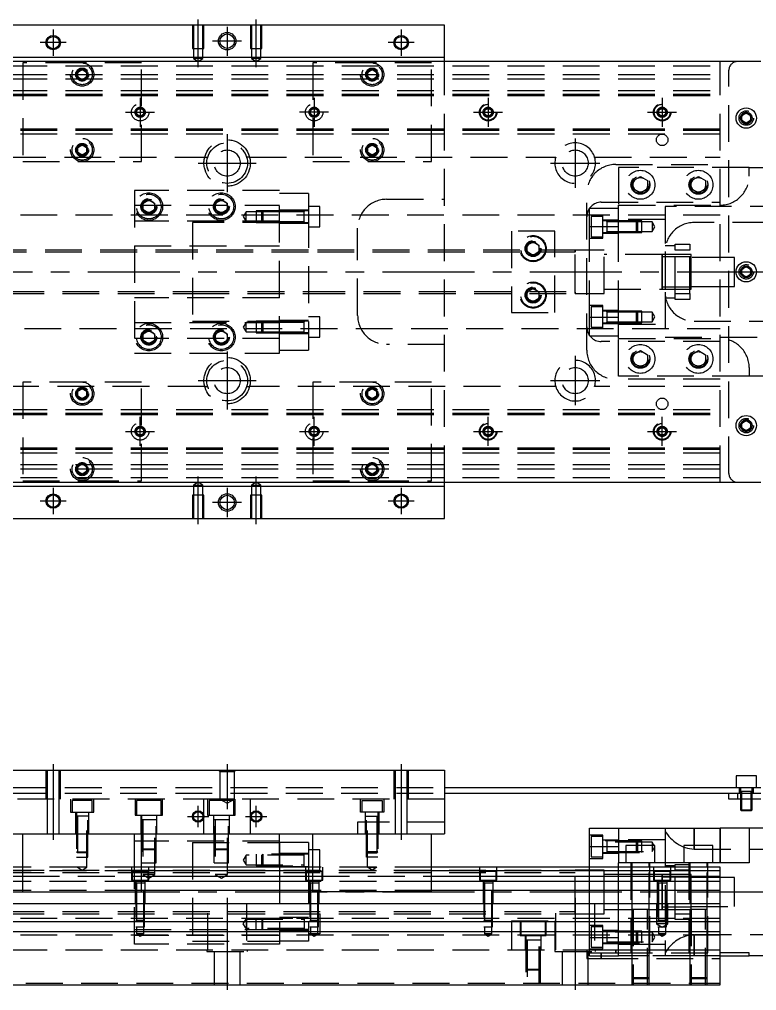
# Model space of a CAD drawing. Extents: x -13 to 561, y -279 to 87.
# Drawn here: x 115.4 to 369.6, y -247.7 to 87 of the extents above; entities that cross this region are included whole.
import ezdxf

# ---------------------------------------------------------------- set-up
doc = ezdxf.new("R2010")
doc.units = 0
doc.linetypes.add('CENTER', pattern=[50.8, 31.75, -6.35, 6.35, -6.35])
doc.linetypes.add('DASHED', pattern=[19.05, 12.7, -6.35])
doc.layers.get('0').update_dxf_attribs({"linetype": 'CONTINUOUS'})
doc.layers.add('CENTER', color=1, linetype='CENTER')

msp = doc.modelspace()

# ---------------------------------------------------------------- linework, layer by layer
at = {"color": 7, "linetype": 'CONTINUOUS'}
for p, q in [((262, 85), (112, 85)), ((262, 74), (262, 85)), ((112, 74), (262, 74)), ((262, 72.5), (262, 74)), ((371, 72.5), (3, 72.5)), ((364.5, 53.866026), (366, 54.73205)), ((364.5, 52.133974), (364.5, 53.866026)), ((366, 54.73205), (367.5, 53.866026)), ((367.5, 53.866026), (367.5, 52.133974)), ((366, 51.26795), (364.5, 52.133974)), ((367.5, 52.133974), (366, 51.26795)), ((364.5, 0.866026), (366, 1.73205)), ((364.5, -0.866026), (364.5, 0.866026)), ((366, 1.73205), (367.5, 0.866026)), ((367.5, 0.866026), (367.5, -0.866026)), ((366, -1.73205), (364.5, -0.866026)), ((367.5, -0.866026), (366, -1.73205)), ((364.5, -52.133974), (366, -51.26795)), ((364.5, -53.866026), (364.5, -52.133974)), ((366, -51.26795), (367.5, -52.133974)), ((367.5, -52.133974), (367.5, -53.866026)), ((366, -54.73205), (364.5, -53.866026)), ((367.5, -53.866026), (366, -54.73205)), ((3, -72.5), (371, -72.5)), ((262, -74), (262, -72.5)), ((262, -74), (112, -74)), ((262, -85), (262, -74)), ((112, -85), (262, -85)), ((112, -171.72), (262, -171.72)), ((262, -171.72), (262, -193.72)), ((369.5, -173.72), (362.5, -173.72)), ((362.5, -173.72), (362.5, -177.72)), ((369.5, -177.72), (369.5, -173.72)), ((262, -177.72), (371, -177.72)), ((262, -179.72), (363, -179.72)), ((360, -181.72), (360, -179.72)), ((363, -179.72), (363, -181.72)), ((363, -179.72), (371, -179.72)), ((363, -179.72), (371, -179.72)), ((363, -181.72), (360, -181.72)), ((371, -181.72), (363, -181.72)), ((364, -181.72), (364, -185.37)), ((364.35, -181.72), (364.35, -185.72)), ((367.65, -185.72), (367.65, -181.72)), ((368, -185.37), (368, -181.72)), ((364, -185.37), (368, -185.37)), ((364, -185.37), (364.35, -185.72)), ((367.65, -185.72), (364.35, -185.72)), ((367.65, -185.72), (368, -185.37)), ((112, -193.72), (262, -193.72)), ((116.5, -213.72), (116.5, -193.72)), ((157.5, -213.72), (157.5, -193.72)), ((205, -205.22), (205, -193.72)), ((216.5, -213.72), (216.5, -193.72)), ((257.5, -213.72), (257.5, -193.72)), ((312, -191.72), (322, -191.72)), ((312, -198.067524), (312, -191.72)), ((322, -191.72), (322, -203.72)), ((322, -191.72), (357, -191.72)), ((357, -203.72), (357, -191.72)), ((367, -191.72), (357, -191.72)), ((375, -191.72), (367, -191.72)), ((367, -191.72), (367, -203.72)), ((215, -196.72), (205, -196.72)), ((205, -196.72), (205, -205.22)), ((215, -196.72), (215, -205.22)), ((216.5, -199.22), (215, -199.22)), ((312, -198.067524), (322, -198.067524)), ((312, -205.22), (312, -198.067524)), ((334.5, -197.72), (324.5, -197.72)), ((324.5, -197.72), (324.5, -203.72)), ((334.5, -203.72), (334.5, -197.72)), ((354.5, -197.72), (344.5, -197.72)), ((344.5, -197.72), (344.5, -203.72)), ((354.5, -203.72), (354.5, -197.72)), ((322, -205.22), (322, -203.72)), ((367, -203.72), (322, -203.72)), ((116.5, -205.22), (17, -205.22)), ((116.5, -206.472272), (17, -206.472272)), ((216.5, -205.22), (157.5, -205.22)), ((216.5, -206.472272), (157.5, -206.472272)), ((357, -205.22), (257.5, -205.22)), ((357, -206.472272), (257.5, -206.472272)), ((357, -245.72), (357, -205.22)), ((17, -208.24668), (116.5, -208.24668)), ((116.5, -210.143076), (17, -210.143076)), ((157.5, -208.24668), (216.5, -208.24668)), ((216.5, -210.143076), (157.5, -210.143076)), ((257.5, -208.24668), (357, -208.24668)), ((357, -210.143076), (257.5, -210.143076)), ((337, -213.72), (337, -207.719994)), ((337, -219.720006), (337, -207.719994)), ((337, -208.595), (337, -209.72)), ((338, -208.595), (337, -208.595)), ((337, -210.719788), (337, -218.845)), ((339.75, -208.595), (338, -208.595)), ((341.5, -208.595), (339.75, -208.595)), ((346.5, -208.595), (341.5, -208.595)), ((347, -208.595), (346.5, -208.595)), ((116.5, -213.197372), (17, -213.197372)), ((116.5, -213.72), (157.5, -213.72)), ((216.5, -213.197372), (157.5, -213.197372)), ((257.5, -213.72), (216.5, -213.72)), ((357, -213.197372), (257.5, -213.197372)), ((17, -217.72), (357, -217.72)), ((337, -219.720006), (337, -218.845)), ((337, -218.845), (347, -218.845)), ((352.500006, -219.72), (346.499994, -219.72)), ((352.500006, -219.72), (346.499994, -219.72)), ((357, -224.02), (17, -224.02)), ((357, -227.42), (17, -227.42)), ((367, -234.72), (357, -234.72)), ((357, -235.72), (367, -235.72)), ((367, -235.72), (367, -234.72)), ((390, -235.72), (367, -235.72)), ((17, -245.72), (357, -245.72))]:
    msp.add_line(p, q, dxfattribs=at)
at = {"color": 3, "linetype": 'DASHED'}
for p, q in [((175.000006, 85), (175.000006, 77)), ((175.35, 85), (175.35, 77)), ((178.65, 77), (178.65, 85)), ((178.999994, 77), (178.999994, 85)), ((195.000006, 85), (195.000006, 77)), ((195.35, 85), (195.35, 77)), ((198.65, 77), (198.65, 85)), ((198.999994, 77), (198.999994, 85)), ((175.000006, 77), (178.999994, 77)), ((175.35, 77), (175.35, 73.5)), ((178.65, 73.5), (178.65, 77)), ((195.000006, 77), (198.999994, 77)), ((195.35, 77), (195.35, 73.5)), ((198.65, 73.5), (198.65, 77)), ((17, 71), (357, 71)), ((116.5, 72), (116.5, 38)), ((137, 72), (116.5, 72)), ((157.5, 72), (137, 72)), ((157.5, 38), (157.5, 72)), ((178.65, 73.5), (175.35, 73.5)), ((175.35, 73.5), (177, 72.547372)), ((177, 72.547372), (178.65, 73.5)), ((198.65, 73.5), (195.35, 73.5)), ((195.35, 73.5), (197, 72.547372)), ((197, 72.547372), (198.65, 73.5)), ((237, 72), (216.5, 72)), ((216.5, 72), (216.5, 38)), ((257.5, 72), (237, 72)), ((257.5, 38), (257.5, 72)), ((262, -72.5), (262, 72.5)), ((357, -72.5), (357, 72.5)), ((17, 68), (357, 68)), ((135, 68), (135.023172, 68.30356)), ((135.5, 68.866026), (137, 69.73205)), ((135.5, 67.133974), (135.5, 68.866026)), ((137, 66.26795), (135.5, 67.133974)), ((137, 69.73205), (138.5, 68.866026)), ((138.5, 67.133974), (137, 66.26795)), ((138.5, 68.866026), (138.5, 67.133974)), ((235.5, 68.866026), (237, 69.73205)), ((235.5, 67.133974), (235.5, 68.866026)), ((237, 66.26795), (235.5, 67.133974)), ((237, 69.73205), (238.5, 68.866026)), ((238.5, 67.133974), (237, 66.26795)), ((238.5, 68.866026), (238.5, 67.133974)), ((238.973226, 68.326156), (239, 68)), ((360, -69.5), (360, 69.5)), ((17, 66.5), (357, 66.5)), ((17, 62.5), (357, 62.5)), ((17, 61.247728), (357, 61.247728)), ((17, 61.1147), (357, 61.1147)), ((17, 61.1), (357, 61.1)), ((17, 60.8), (357, 60.8)), ((275.75, 55.721688), (277, 56.443376)), ((275.75, 54.278312), (275.75, 55.721688)), ((277, 53.556624), (275.75, 54.278312)), ((277, 56.443376), (278.25, 55.721688)), ((278.25, 54.278312), (277, 53.556624)), ((278.25, 55.721688), (278.25, 54.278312)), ((278.477374, 55.25955), (278.5, 55)), ((335.75, 55.721688), (337, 56.443376)), ((335.75, 54.278312), (335.75, 55.721688)), ((337, 53.556624), (335.75, 54.278312)), ((337, 56.443376), (338.25, 55.721688)), ((338.25, 54.278312), (337, 53.556624)), ((338.25, 55.721688), (338.25, 54.278312)), ((338.477374, 55.25955), (338.5, 55)), ((364, 53), (364.030168, 53.346066)), ((357, 49.2), (17, 49.2)), ((357, 48.9), (17, 48.9)), ((357, 48.8853), (17, 48.8853)), ((357, 48.752272), (17, 48.752272)), ((357, 47.5), (17, 47.5)), ((135.5, 42.866026), (137, 43.73205)), ((137, 43.73205), (138.5, 42.866026)), ((235.5, 42.866026), (237, 43.73205)), ((237, 43.73205), (238.5, 42.866026)), ((135.5, 41.133974), (135.5, 42.866026)), ((137, 40.26795), (135.5, 41.133974)), ((138.5, 41.133974), (137, 40.26795)), ((138.5, 42.866026), (138.5, 41.133974)), ((138.973226, 42.326156), (139, 42)), ((235.5, 41.133974), (235.5, 42.866026)), ((237, 40.26795), (235.5, 41.133974)), ((238.5, 41.133974), (237, 40.26795)), ((238.5, 42.866026), (238.5, 41.133974)), ((238.973226, 42.326156), (239, 42)), ((73.708204, 39.5), (179.254033, 39.5)), ((116.5, 38), (157.5, 38)), ((179.254033, 39.5), (180.291796, 39.5)), ((194.745967, 39.5), (193.708204, 39.5)), ((194.745967, 39.5), (300.291796, 39.5)), ((216.5, 38), (257.5, 38)), ((313.708204, 39.5), (357, 39.5)), ((321, 37), (357, 37)), ((322, 36), (322, 23)), ((367, 36), (322, 36)), ((367, 33), (367, 36)), ((367, 36), (374, 36)), ((327, 31.443376), (329.5, 32.886752)), ((327, 28.556624), (327, 31.443376)), ((329.5, 32.886752), (332, 31.443376)), ((332, 31.443376), (332, 28.556624)), ((332.477798, 30.364306), (332.5, 30)), ((346.5, 30), (346.520026, 30.346056)), ((347, 31.443376), (349.5, 32.886752)), ((347, 28.556624), (347, 31.443376)), ((349.5, 32.886752), (352, 31.443376)), ((352, 31.443376), (352, 28.556624)), ((155, 28), (155, -28)), ((205, 28), (155, 28)), ((205, -28), (205, 28)), ((215, 27), (205, 27)), ((215, 27), (215, 20.976176)), ((311, -27), (311, 27)), ((329.5, 27.113248), (327, 28.556624)), ((332, 28.556624), (329.5, 27.113248)), ((349.5, 27.113248), (347, 28.556624)), ((352, 28.556624), (349.5, 27.113248)), ((158, 23.6547), (160, 24.809402)), ((158, 21.3453), (158, 23.6547)), ((160, 24.809402), (162, 23.6547)), ((162, 23.6547), (162, 21.3453)), ((183, 23.6547), (185, 24.809402)), ((183, 21.3453), (183, 23.6547)), ((185, 24.809402), (187, 23.6547)), ((187, 23.6547), (187, 21.3453)), ((242, 25), (262, 25)), ((316, 24), (357, 24)), ((155, 23), (205, 23)), ((160, 20.190598), (158, 21.3453)), ((162, 21.3453), (160, 20.190598)), ((162.483582, 22.786038), (162.5, 22.5)), ((185, 20.190598), (183, 21.3453)), ((187, 21.3453), (185, 20.190598)), ((187.483582, 22.786038), (187.5, 22.5)), ((193.5, 20.702558), (192.547372, 19.052558)), ((193.5, 17.402558), (193.5, 20.702558)), ((197, 20.702558), (193.5, 20.702558)), ((197, 21.052554), (197, 17.052564)), ((199.35, 21.052554), (197, 21.052554)), ((199, 20.702558), (197, 20.702558)), ((199.35, 21.052558), (199, 20.702558)), ((199, 17.402558), (199, 20.702558)), ((205, 20.702558), (199, 20.702558)), ((205, 20.702558), (199, 20.702558)), ((199.35, 21.052558), (199.35, 17.052558)), ((205, 21.052556), (199.35, 21.052558)), ((205, 21.052554), (199.35, 21.052554)), ((215, 21.302558), (205, 21.302558)), ((213.605, 21.052558), (205, 21.052556)), ((215, 20.976176), (205, 20.976176)), ((213.6, 20.702558), (205, 20.702558)), ((215, 21.052558), (213.595, 21.052558)), ((213.6, 17.052554), (213.6, 21.052564)), ((213.6, 17.052554), (213.6, 21.052564)), ((213.6, 20.702558), (213.6, 21.052564)), ((213.6, 20.836098), (213.6, 21.052558)), ((213.6, 21.052558), (213.6, 20.835892)), ((219, 22.552558), (215, 22.552558)), ((215, 20.976176), (215, -20.976176)), ((219, 15.552558), (219, 22.552558)), ((312, 15.652476), (312, 22)), ((312, 22), (322, 22)), ((322, 15.652476), (322, 23)), ((322, 23), (357, 23)), ((322, 15.652476), (322, 22)), ((338, 22.5), (338, 7)), ((380, 22.5), (338, 22.5)), ((357, 19.5), (78.969694, 19.5)), ((205, 17.5), (155, 17.5)), ((175, 17), (175, -17)), ((205, 17), (175, 17)), ((192.547372, 19.052558), (193.5, 17.402558)), ((193.5, 17.402558), (197, 17.402558)), ((197, 17.402558), (199, 17.402558)), ((197, 17.052564), (199.35, 17.052564)), ((199, 17.402558), (205, 17.402558)), ((199, 17.402558), (199.35, 17.052558)), ((199, 17.402558), (205, 17.402558)), ((199.35, 17.052564), (205, 17.052564)), ((199.35, 17.052558), (205, 17.052562)), ((205, 17.402558), (213.6, 17.402558)), ((205, 17.052562), (213.605, 17.052558)), ((205, 16.802558), (215, 16.802558)), ((213.595, 17.052558), (215, 17.052558)), ((213.6, 17.052554), (213.6, 17.402558)), ((213.6, 17.269268), (213.6, 17.052558)), ((213.6, 17.052558), (213.6, 17.26902)), ((316.5, 19.55635), (312, 19.55635)), ((312.5, 19.05635), (312.5, 12.05635)), ((316.5, 19.05635), (312.5, 19.05635)), ((316.5, 11.55635), (316.5, 19.55635)), ((322, 17.80635), (316.5, 17.80635)), ((317.905, 17.55635), (316.5, 17.55635)), ((322, 17.556346), (317.895, 17.55635)), ((317.9, 17.556354), (317.9, 13.556344)), ((317.9, 17.556354), (317.9, 13.556344)), ((317.9, 17.55635), (317.9, 17.339888)), ((317.9, 17.33964), (317.9, 17.55635)), ((322, 17.20635), (317.9, 17.20635)), ((338, 18), (322, 18)), ((338, 18), (322, 18)), ((328.15, 17.55635), (322, 17.556346)), ((328.15, 17.556344), (322, 17.556344)), ((328.5, 17.20635), (322, 17.20635)), ((328.5, 17.20635), (322, 17.20635)), ((328.15, 13.55635), (328.15, 17.55635)), ((328.5, 17.20635), (328.15, 17.55635)), ((330, 17.556344), (328.15, 17.556344)), ((328.5, 17.20635), (328.5, 13.90635)), ((330, 17.20635), (328.5, 17.20635)), ((330, 13.556354), (330, 17.556344)), ((333.5, 17.20635), (330, 17.20635)), ((333.5, 17.20635), (333.5, 13.90635)), ((334.452628, 15.55635), (333.5, 17.20635)), ((374, 17), (348, 17)), ((215, 15.552558), (219, 15.552558)), ((232, -15), (232, 15)), ((300, 14), (285, 14)), ((285, 14), (285, -14)), ((300, -14), (300, 14)), ((312, -15.652476), (312, 15.652476)), ((312, 15.652476), (322, 15.652476)), ((316.5, 13.55635), (317.905, 13.55635)), ((317.895, 13.55635), (322, 13.556352)), ((317.9, 13.90635), (322, 13.90635)), ((317.9, 13.55635), (317.9, 13.773016)), ((317.9, 13.77281), (317.9, 13.55635)), ((322, -15.652476), (322, 15.652476)), ((322, -15.652476), (322, 15.652476)), ((322, 13.90635), (328.5, 13.90635)), ((322, 13.90635), (328.5, 13.90635)), ((322, 13.556354), (328.15, 13.556354)), ((322, 13.556352), (328.15, 13.55635)), ((328.15, 13.55635), (328.5, 13.90635)), ((328.15, 13.556354), (330, 13.556354)), ((328.5, 13.90635), (330, 13.90635)), ((330, 13.90635), (333.5, 13.90635)), ((333.5, 13.90635), (334.452628, 15.55635)), ((290.5, 9.1547), (292.5, 10.309402)), ((292.5, 10.309402), (294.5, 9.1547)), ((312, 11.55635), (316.5, 11.55635)), ((312.5, 12.05635), (316.5, 12.05635)), ((316.5, 13.30635), (322, 13.30635)), ((175, 7.5), (54, 7.5)), ((175, 6.75), (54, 6.75)), ((155, 9), (205, 9)), ((215, 7.5), (175, 7.5)), ((215, 7.499994), (175, 7.499994)), ((215, 6.75), (175, 6.75)), ((215, 6.75), (175, 6.75)), ((307.005, 7.5), (215, 7.5)), ((307, 6.75), (215, 6.75)), ((290.5, 6.8453), (290.5, 9.1547)), ((292.5, 5.690598), (290.5, 6.8453)), ((294.5, 6.8453), (292.5, 5.690598)), ((294.5, 9.1547), (294.5, 6.8453)), ((294.983582, 8.286038), (295, 8)), ((312, 7.5), (306.995, 7.5)), ((307, -7.500006), (307, 7.500006)), ((307, 6.75), (307, 7.500006)), ((307, 6.951128), (307, 7.5)), ((307, 7.5), (307, 6.951128)), ((307, -6.951128), (307, 6.951128)), ((307, -6.75), (307, 6.75)), ((317, 7.5), (312, 7.5)), ((317, 7.5), (312, 7.5)), ((317, -7.5), (317, 7.5)), ((317, -7.5), (317, 7.5)), ((341.5, 9), (338, 9)), ((338, 7), (338, -7)), ((341.5, 9.5), (346.5, 9.5)), ((341.5, 7.5), (341.5, 9.5)), ((341.5, -7.5), (341.5, 7.5)), ((346.5, 7.5), (341.5, 7.5)), ((346.5, 9.5), (346.5, 7.5)), ((346.5, -7.5), (346.5, 7.5)), ((337.005, 6), (317, 6)), ((336.995, 6), (317, 6)), ((346.5, 6), (336.995, 6)), ((337.005, 6), (336.995, 6)), ((337, -6.000006), (337, 6.000006)), ((337, 5.125), (337, 6.000006)), ((337, 5.325034), (337, 6)), ((337, 6), (337, -5.999164)), ((337, 5.125), (337, -5.125)), ((347, 5.125), (337, 5.125)), ((346.5, 6), (337.005, 6)), ((347, 6), (346.5, 6)), ((347, -6), (347, 6)), ((360, 5), (347, 5)), ((362, 5), (360, 5)), ((362, -5), (362, 5)), ((364, 0), (364.023172, 0.30356)), ((290.5, -6.8453), (292.5, -5.690598)), ((292.5, -5.690598), (294.5, -6.8453)), ((317, -6), (337.005, -6)), ((317, -6), (336.995, -6)), ((336.995, -6), (346.5, -6)), ((336.995, -6), (337.005, -6)), ((337, -6.000006), (337, -5.125)), ((337, -5.125), (347, -5.125)), ((337, -6), (337, -5.325218)), ((337, -5.999164), (337, -6)), ((337.005, -6), (346.5, -6)), ((346.5, -6), (347, -6)), ((347, -5), (360, -5)), ((360, -5), (362, -5)), ((54, -6.75), (175, -6.75)), ((54, -7.5), (175, -7.5)), ((205, -9), (155, -9)), ((175, -6.75), (215, -6.75)), ((175, -6.75), (215, -6.75)), ((175, -7.499994), (215, -7.499994)), ((175, -7.5), (215, -7.5)), ((215, -6.75), (307, -6.75)), ((215, -7.5), (307.005, -7.5)), ((290, -8), (290.018502, -7.696412)), ((290.5, -9.1547), (290.5, -6.8453)), ((292.5, -10.309402), (290.5, -9.1547)), ((294.5, -9.1547), (292.5, -10.309402)), ((294.5, -6.8453), (294.5, -9.1547)), ((306.995, -7.5), (312, -7.5)), ((307, -7.500006), (307, -6.75)), ((307, -7.5), (307, -6.951128)), ((307, -6.951128), (307, -7.5)), ((312, -7.5), (317, -7.5)), ((312, -7.5), (317, -7.5)), ((338, -7), (338, -22.5)), ((338, -9), (341.5, -9)), ((341.5, -7.5), (346.5, -7.5)), ((341.5, -9.5), (341.5, -7.5)), ((346.5, -9.5), (341.5, -9.5)), ((346.5, -7.5), (346.5, -9.5)), ((316.5, -11.55635), (312, -11.55635)), ((312.5, -12.05635), (312.5, -19.05635)), ((316.5, -12.05635), (312.5, -12.05635)), ((316.5, -19.55635), (316.5, -11.55635)), ((322, -13.30635), (316.5, -13.30635)), ((219, -15.552558), (215, -15.552558)), ((219, -22.552558), (219, -15.552558)), ((285, -14), (300, -14)), ((312, -15.652476), (322, -15.652476)), ((312, -22), (312, -15.652476)), ((317.905, -13.55635), (316.5, -13.55635)), ((322, -13.556352), (317.895, -13.55635)), ((317.9, -13.556344), (317.9, -17.556354)), ((317.9, -13.556344), (317.9, -17.556354)), ((317.9, -13.55635), (317.9, -13.77281)), ((317.9, -13.773058), (317.9, -13.55635)), ((322, -13.90635), (317.9, -13.90635)), ((328.15, -13.55635), (322, -13.556352)), ((328.15, -13.556352), (322, -13.556354)), ((328.5, -13.90635), (322, -13.90635)), ((328.5, -13.90635), (322, -13.90635)), ((322, -22), (322, -15.652476)), ((322, -23), (322, -15.652476)), ((328.15, -17.55635), (328.15, -13.55635)), ((328.5, -13.90635), (328.15, -13.55635)), ((330, -13.556354), (328.15, -13.556352)), ((328.5, -13.90635), (328.5, -17.20635)), ((330, -13.90635), (328.5, -13.90635)), ((330, -17.556344), (330, -13.556354)), ((333.5, -13.90635), (330, -13.90635)), ((333.5, -13.90635), (333.5, -17.20635)), ((334.452628, -15.55635), (333.5, -13.90635)), ((333.5, -17.20635), (334.452628, -15.55635)), ((78.969694, -19.5), (357, -19.5)), ((155, -17.5), (205, -17.5)), ((175, -17), (205, -17)), ((193.5, -17.402558), (192.547372, -19.052558)), ((192.547372, -19.052558), (193.5, -20.702558)), ((193.5, -20.702558), (193.5, -17.402558)), ((197, -17.402558), (193.5, -17.402558)), ((197, -17.052564), (197, -21.052554)), ((199.35, -17.052564), (197, -17.052564)), ((199, -17.402558), (197, -17.402558)), ((199.35, -17.052558), (199, -17.402558)), ((199, -20.702558), (199, -17.402558)), ((205, -17.402558), (199, -17.402558)), ((205, -17.402558), (199, -17.402558)), ((199.35, -17.052558), (199.35, -21.052558)), ((205, -17.052562), (199.35, -17.052558)), ((205, -17.052564), (199.35, -17.052564)), ((215, -16.802558), (205, -16.802558)), ((213.605, -17.052558), (205, -17.052562)), ((213.6, -17.402558), (205, -17.402558)), ((215, -17.052558), (213.595, -17.052558)), ((213.6, -21.052564), (213.6, -17.052554)), ((213.6, -21.051878), (213.6, -17.052554)), ((213.6, -17.26902), (213.6, -17.052558)), ((213.6, -17.052558), (213.6, -17.269226)), ((312, -19.55635), (316.5, -19.55635)), ((312.5, -19.05635), (316.5, -19.05635)), ((316.5, -17.55635), (317.905, -17.55635)), ((316.5, -17.80635), (322, -17.80635)), ((317.895, -17.55635), (322, -17.556346)), ((317.9, -17.20635), (322, -17.20635)), ((317.9, -17.55635), (317.9, -17.339682)), ((317.9, -17.339888), (317.9, -17.55635)), ((322, -17.20635), (328.5, -17.20635)), ((322, -17.20635), (328.5, -17.20635)), ((322, -17.556344), (328.15, -17.556346)), ((322, -17.556346), (328.15, -17.55635)), ((322, -18), (338, -18)), ((322, -18), (338, -18)), ((328.15, -17.55635), (328.5, -17.20635)), ((328.15, -17.556346), (330, -17.556344)), ((328.5, -17.20635), (330, -17.20635)), ((330, -17.20635), (333.5, -17.20635)), ((348, -17), (374, -17)), ((205, -23), (155, -23)), ((158, -21.3453), (160, -20.190598)), ((158, -23.6547), (158, -21.3453)), ((160, -20.190598), (162, -21.3453)), ((162, -21.3453), (162, -23.6547)), ((162.483582, -22.213962), (162.5, -22.5)), ((182.5, -22.5), (182.518502, -22.196412)), ((183, -21.3453), (185, -20.190598)), ((183, -23.6547), (183, -21.3453)), ((185, -20.190598), (187, -21.3453)), ((187, -21.3453), (187, -23.6547)), ((193.5, -20.702558), (197, -20.702558)), ((197, -20.702558), (199, -20.702558)), ((197, -21.052554), (199.35, -21.052554)), ((199, -20.702558), (205, -20.702558)), ((199, -20.702558), (199.35, -21.052558)), ((199, -20.702558), (205, -20.702558)), ((199.35, -21.052554), (205, -21.052554)), ((199.35, -21.052558), (205, -21.052556)), ((205, -20.702558), (213.6, -20.702558)), ((215, -20.976176), (205, -20.976176)), ((205, -21.052556), (213.605, -21.052558)), ((205, -21.302558), (215, -21.302558)), ((213.595, -21.052558), (215, -21.052558)), ((213.6, -20.83585), (213.6, -21.052558)), ((213.6, -21.052558), (213.6, -20.836098)), ((213.6, -21.052564), (213.6, -21.051878)), ((215, -20.976176), (215, -27)), ((215, -22.552558), (219, -22.552558)), ((312, -22), (322, -22)), ((322, -23), (357, -23)), ((322, -36), (322, -23)), ((338, -22.5), (380, -22.5)), ((160, -24.809402), (158, -23.6547)), ((162, -23.6547), (160, -24.809402)), ((185, -24.809402), (183, -23.6547)), ((187, -23.6547), (185, -24.809402)), ((262, -25), (242, -25)), ((357, -24), (316, -24)), ((155, -28), (205, -28)), ((205, -27), (215, -27)), ((326.5, -30), (326.520026, -29.653944)), ((327, -28.556624), (329.5, -27.113248)), ((327, -31.443376), (327, -28.556624)), ((329.5, -27.113248), (332, -28.556624)), ((332, -28.556624), (332, -31.443376)), ((346.5, -30), (346.520026, -29.653944)), ((347, -28.556624), (349.5, -27.113248)), ((347, -31.443376), (347, -28.556624)), ((349.5, -27.113248), (352, -28.556624)), ((352, -28.556624), (352, -31.443376)), ((329.5, -32.886752), (327, -31.443376)), ((332, -31.443376), (329.5, -32.886752)), ((349.5, -32.886752), (347, -31.443376)), ((352, -31.443376), (349.5, -32.886752)), ((367, -33), (367, -36)), ((367, -36), (322, -36)), ((374, -36), (367, -36)), ((179.254033, -39.5), (73.708204, -39.5)), ((116.5, -38), (116.5, -72)), ((157.5, -38), (116.5, -38)), ((157.5, -72), (157.5, -38)), ((179.254033, -39.5), (180.291796, -39.5)), ((193.708204, -39.5), (194.745967, -39.5)), ((300.291796, -39.5), (194.745967, -39.5)), ((216.5, -38), (216.5, -72)), ((257.5, -38), (216.5, -38)), ((257.5, -72), (257.5, -38)), ((357, -39.5), (313.708204, -39.5)), ((357, -37), (321, -37)), ((135.5, -41.133974), (137, -40.26795)), ((135.5, -42.866026), (135.5, -41.133974)), ((137, -43.73205), (135.5, -42.866026)), ((137, -40.26795), (138.5, -41.133974)), ((138.5, -42.866026), (137, -43.73205)), ((138.5, -41.133974), (138.5, -42.866026)), ((138.973226, -41.673844), (139, -42)), ((235, -42), (235.030168, -41.653934)), ((235.5, -41.133974), (237, -40.26795)), ((235.5, -42.866026), (235.5, -41.133974)), ((237, -43.73205), (235.5, -42.866026)), ((237, -40.26795), (238.5, -41.133974)), ((238.5, -42.866026), (237, -43.73205)), ((238.5, -41.133974), (238.5, -42.866026)), ((17, -47.5), (357, -47.5)), ((17, -48.752272), (357, -48.752272)), ((17, -48.8853), (357, -48.8853)), ((17, -48.9), (357, -48.9)), ((17, -49.2), (357, -49.2)), ((364, -53), (364.030168, -52.653934)), ((275.75, -54.278312), (277, -53.556624)), ((275.75, -55.721688), (275.75, -54.278312)), ((277, -56.443376), (275.75, -55.721688)), ((277, -53.556624), (278.25, -54.278312)), ((278.25, -55.721688), (277, -56.443376)), ((278.25, -54.278312), (278.25, -55.721688)), ((278.477374, -54.74045), (278.5, -55)), ((335.75, -54.278312), (337, -53.556624)), ((335.75, -55.721688), (335.75, -54.278312)), ((337, -56.443376), (335.75, -55.721688)), ((337, -53.556624), (338.25, -54.278312)), ((338.25, -55.721688), (337, -56.443376)), ((338.25, -54.278312), (338.25, -55.721688)), ((338.477374, -54.74045), (338.5, -55)), ((357, -60.8), (17, -60.8)), ((357, -61.1), (17, -61.1)), ((357, -61.1147), (17, -61.1147)), ((357, -61.247728), (17, -61.247728)), ((357, -62.5), (17, -62.5)), ((357, -66.5), (17, -66.5)), ((135.5, -67.133974), (137, -66.26795)), ((137, -66.26795), (138.5, -67.133974)), ((235.5, -67.133974), (237, -66.26795)), ((237, -66.26795), (238.5, -67.133974)), ((357, -68), (17, -68)), ((135, -68), (135.023172, -67.69644)), ((135.5, -68.866026), (135.5, -67.133974)), ((137, -69.73205), (135.5, -68.866026)), ((138.5, -68.866026), (137, -69.73205)), ((138.5, -67.133974), (138.5, -68.866026)), ((235.5, -68.866026), (235.5, -67.133974)), ((237, -69.73205), (235.5, -68.866026)), ((238.5, -68.866026), (237, -69.73205)), ((238.5, -67.133974), (238.5, -68.866026)), ((238.973226, -67.673844), (239, -68)), ((357, -71), (17, -71)), ((116.5, -72), (137, -72)), ((137, -72), (157.5, -72)), ((177, -72.547372), (175.35, -73.5)), ((175.35, -73.5), (177, -73.5)), ((175.35, -73.5), (175.35, -77)), ((178.65, -73.5), (177, -72.547372)), ((177, -73.5), (178.65, -73.5)), ((178.65, -77), (178.65, -73.5)), ((197, -72.547372), (195.35, -73.5)), ((195.35, -73.5), (197, -73.5)), ((195.35, -73.5), (195.35, -77)), ((198.65, -73.5), (197, -72.547372)), ((197, -73.5), (198.65, -73.5)), ((198.65, -77), (198.65, -73.5)), ((216.5, -72), (237, -72)), ((237, -72), (257.5, -72)), ((178.999994, -77), (175.000006, -77)), ((175.000006, -77), (175.000006, -85)), ((175.35, -77), (175.35, -85)), ((178.65, -85), (178.65, -77)), ((178.999994, -85), (178.999994, -77)), ((198.999994, -77), (195.000006, -77)), ((195.000006, -77), (195.000006, -85)), ((195.35, -77), (195.35, -85)), ((198.65, -85), (198.65, -77)), ((198.999994, -85), (198.999994, -77)), ((124.500006, -171.72), (124.500006, -181.72)), ((124.9, -171.72), (124.9, -181.72)), ((129.1, -181.72), (129.1, -171.72)), ((129.499994, -181.72), (129.499994, -171.72)), ((184.5, -172.22), (184, -171.72)), ((184.5, -172.22), (184.5, -181.72)), ((184.5, -172.22), (189.5, -172.22)), ((189.5, -172.22), (190, -171.72)), ((189.5, -181.72), (189.5, -172.22)), ((244.500006, -171.72), (244.500006, -181.72)), ((244.9, -171.72), (244.9, -181.72)), ((249.1, -181.72), (249.1, -171.72)), ((249.499994, -181.72), (249.499994, -171.72)), ((112, -177.72), (262, -177.72)), ((112, -179.72), (262, -179.72)), ((360, -179.72), (363, -179.72)), ((363.5, -177.72), (363.5, -179.72)), ((368.000006, -179.12), (363.999994, -179.12)), ((364, -177.72), (364, -181.72)), ((364.35, -179.12), (364.35, -181.72)), ((367.65, -181.72), (367.65, -179.12)), ((368, -181.72), (368, -177.72)), ((368.5, -179.72), (368.5, -177.72)), ((184.5, -181.72), (112, -181.72)), ((124.9, -181.72), (124.9, -193.72)), ((129.1, -193.72), (129.1, -181.72)), ((133, -181.72), (133, -186.22)), ((140.5, -182.22), (133.5, -182.22)), ((133.5, -182.22), (133.5, -186.22)), ((140.5, -186.22), (140.5, -182.22)), ((141, -186.22), (141, -181.72)), ((155.25, -181.72), (155.25, -187.22)), ((164.25, -182.22), (155.75, -182.22)), ((155.75, -182.22), (155.75, -187.22)), ((164.25, -187.22), (164.25, -182.22)), ((164.75, -187.22), (164.75, -181.72)), ((179, -193.72), (179, -181.72)), ((180.25, -181.72), (180.25, -187.22)), ((189.25, -182.22), (180.75, -182.22)), ((180.75, -182.22), (180.75, -187.22)), ((189.5, -181.72), (184.5, -181.72)), ((184.5, -181.72), (187, -183.163376)), ((187, -183.163376), (189.5, -181.72)), ((189.25, -187.22), (189.25, -182.22)), ((262, -181.72), (189.5, -181.72)), ((189.75, -187.22), (189.75, -181.72)), ((195, -193.72), (195, -181.72)), ((233, -186.22), (233, -181.72)), ((233.5, -182.22), (240.5, -182.22)), ((233.5, -186.22), (233.5, -182.22)), ((240.5, -182.22), (240.5, -186.22)), ((241, -181.72), (241, -186.22)), ((244.9, -181.72), (244.9, -193.72)), ((249.1, -193.72), (249.1, -181.72)), ((133, -186.22), (141, -186.22)), ((134.75, -186.22), (134.75, -193.72)), ((134.999972, -186.22), (135.000006, -201.72)), ((138.999994, -201.72), (139.000028, -186.22)), ((139.25, -193.72), (139.25, -186.22)), ((155.25, -187.22), (164.75, -187.22)), ((157.25, -187.22), (157.25, -193.72)), ((157.500006, -187.22), (157.500006, -203.72)), ((162.499994, -203.72), (162.499994, -187.22)), ((162.75, -193.72), (162.75, -187.22)), ((180.25, -187.22), (189.75, -187.22)), ((182.25, -187.22), (182.25, -193.72)), ((182.500006, -203.72), (182.500006, -187.22)), ((187.499994, -203.72), (187.499994, -187.22)), ((187.75, -193.72), (187.75, -187.22)), ((241, -186.22), (233, -186.22)), ((234.75, -193.72), (234.75, -186.22)), ((235.000006, -201.72), (234.999972, -186.22)), ((239.000028, -186.22), (238.999994, -201.72)), ((239.25, -186.22), (239.25, -193.72)), ((139.25, -187.62), (134.999994, -187.62)), ((135.35, -187.62), (135.35, -205.22)), ((138.65, -205.22), (138.65, -187.62)), ((162.500006, -188.82), (157.499994, -188.82)), ((157.9, -188.82), (157.9, -207.72)), ((162.1, -207.72), (162.1, -188.82)), ((187.500006, -188.82), (182.499994, -188.82)), ((182.9, -188.82), (182.9, -207.72)), ((187.1, -207.72), (187.1, -188.82)), ((232, -189.72), (232, -193.72)), ((262, -189.72), (232, -189.72)), ((234.75, -187.62), (239.000006, -187.62)), ((235.35, -205.22), (235.35, -187.62)), ((238.65, -187.62), (238.65, -205.22)), ((155, -205.22), (155, -193.72)), ((338, -191.72), (338, -192.336596)), ((338, -192.336596), (338, -235.103404)), ((338, -192.336596), (338.037764, -192.64036)), ((348, -198.980598), (348, -191.72)), ((348, -191.72), (348, -198.980598)), ((357, -191.72), (357, -203.72)), ((205, -196.22), (155, -196.22)), ((175, -196.72), (175, -230.72)), ((175, -196.72), (205, -196.72)), ((316.5, -194.16365), (312, -194.16365)), ((312.5, -194.66365), (312.5, -198.16365)), ((316.5, -194.66365), (312.5, -194.66365)), ((316.5, -202.16365), (316.5, -194.16365)), ((322, -195.91365), (316.5, -195.91365)), ((330, -196.163656), (316.5, -196.163641)), ((317.9, -196.163646), (317.9, -200.163656)), ((333.5, -196.51365), (317.9, -196.51365)), ((338, -195.72), (322, -195.72)), ((328.15, -198.16365), (328.15, -196.16365)), ((328.5, -196.51365), (328.15, -196.16365)), ((328.5, -196.51365), (328.5, -198.16365)), ((330, -200.163646), (330, -196.163656)), ((333.5, -196.51365), (333.5, -199.81365)), ((334.452628, -198.16365), (333.5, -196.51365)), ((135, -199.87), (139, -199.87)), ((135, -199.87), (135.35, -200.22)), ((138.65, -200.22), (135.35, -200.22)), ((138.65, -200.22), (139, -199.87)), ((157.5, -198.82), (160, -198.82)), ((157.5, -198.82), (157.9, -199.22)), ((160, -199.22), (157.9, -199.22)), ((160, -198.82), (160.35, -198.82)), ((160.35, -199.22), (160, -199.22)), ((160.35, -198.82), (162.5, -198.82)), ((162.1, -199.22), (160.35, -199.22)), ((162.1, -199.22), (162.5, -198.82)), ((182.5, -198.82), (187.5, -198.82)), ((182.5, -198.82), (182.9, -199.22)), ((187.1, -199.22), (182.9, -199.22)), ((187.1, -199.22), (187.5, -198.82)), ((215, -200.719975), (197, -200.720006)), ((197, -200.720006), (197, -204.719994)), ((199.35, -200.72), (199, -201.07)), ((199.35, -200.72), (199.35, -204.72)), ((215, -200.47), (205, -200.47)), ((213.6, -204.720006), (213.6, -200.719994)), ((219, -199.22), (216.5, -199.22)), ((219, -205.22), (219, -199.22)), ((239, -199.87), (235, -199.87)), ((235.35, -200.22), (235, -199.87)), ((235.35, -200.22), (238.65, -200.22)), ((239, -199.87), (238.65, -200.22)), ((312.5, -198.16365), (312.5, -201.66365)), ((316.5, -200.163661), (330, -200.163646)), ((316.5, -200.41365), (322, -200.41365)), ((317.9, -199.81365), (333.5, -199.81365)), ((328.15, -200.16365), (328.15, -198.16365)), ((328.15, -200.16365), (328.5, -199.81365)), ((328.5, -198.16365), (328.5, -199.81365)), ((333.5, -199.81365), (334.452628, -198.16365)), ((348, -198.980598), (380, -198.980598)), ((135.000006, -201.72), (138.999994, -201.72)), ((157.500006, -203.72), (162.499994, -203.72)), ((182.500006, -203.72), (187.499994, -203.72)), ((193.5, -201.07), (192.547372, -202.72)), ((192.547372, -202.72), (193.5, -204.37)), ((193.5, -204.37), (193.5, -201.07)), ((213.6, -201.07), (193.5, -201.07)), ((199, -204.37), (199, -201.07)), ((238.999994, -201.72), (235.000006, -201.72)), ((312, -202.16365), (316.5, -202.16365)), ((312.5, -201.66365), (316.5, -201.66365)), ((326.25, -203.72), (326.25, -234.72)), ((326.5, -203.72), (326.5, -205.22)), ((332.5, -205.22), (332.5, -203.72)), ((332.75, -234.72), (332.75, -203.72)), ((346.25, -203.72), (346.25, -234.72)), ((346.5, -203.72), (346.5, -205.22)), ((352.5, -205.22), (352.5, -203.72)), ((352.75, -234.72), (352.75, -203.72)), ((54, -206.22), (307, -206.22)), ((54, -206.97), (307, -206.97)), ((157.5, -205.22), (116.5, -205.22)), ((157.5, -206.472272), (116.5, -206.472272)), ((138.65, -205.22), (135.35, -205.22)), ((135.35, -205.22), (137, -206.172628)), ((137, -206.172628), (138.65, -205.22)), ((154, -205.22), (154, -209.72)), ((159.75, -206.72), (154.25, -206.72)), ((154.25, -206.72), (154.25, -209.72)), ((155, -231.72), (155, -205.22)), ((159.75, -209.72), (159.75, -206.72)), ((160, -209.72), (160, -205.22)), ((193.5, -204.37), (213.6, -204.37)), ((197, -204.719994), (215, -204.720025)), ((199, -204.37), (199.35, -204.72)), ((205, -204.97), (215, -204.97)), ((205, -205.22), (205, -230.72)), ((205, -205.22), (205, -231.72)), ((214, -205.22), (214, -209.72)), ((219.75, -206.72), (214.25, -206.72)), ((214.25, -206.72), (214.25, -209.72)), ((215, -205.22), (215, -230.72)), ((215, -206.22), (219, -206.22)), ((257.5, -205.22), (216.5, -205.22)), ((257.5, -206.472272), (216.5, -206.472272)), ((219, -206.22), (219, -205.22)), ((219.75, -209.72), (219.75, -206.72)), ((220, -209.72), (220, -205.22)), ((235.35, -205.22), (238.65, -205.22)), ((237, -206.172628), (235.35, -205.22)), ((238.65, -205.22), (237, -206.172628)), ((274, -205.22), (274, -209.72)), ((279.75, -206.72), (274.25, -206.72)), ((274.25, -206.72), (274.25, -209.72)), ((279.75, -209.72), (279.75, -206.72)), ((280, -209.72), (280, -205.22)), ((307, -206.22), (306.995, -206.22)), ((307, -221.22), (307, -206.22)), ((307.005, -206.22), (307, -206.22)), ((312, -206.22), (307, -206.22)), ((312, -217.72), (312, -205.22)), ((317, -206.22), (312, -206.22)), ((317, -213.72), (317, -206.22)), ((322, -217.72), (322, -205.22)), ((326.5, -205.22), (326.5, -217.72)), ((332.5, -219.725), (332.5, -205.22)), ((334, -205.22), (334, -209.72)), ((339.75, -206.72), (334.25, -206.72)), ((334.25, -206.72), (334.25, -209.72)), ((341.5, -204.72), (338, -204.72)), ((339.75, -209.72), (339.75, -206.72)), ((340, -209.72), (340, -205.22)), ((341.5, -204.22), (346.5, -204.22)), ((341.5, -205.22), (341.5, -204.22)), ((341.5, -206.22), (341.5, -205.22)), ((341.5, -221.22), (341.5, -206.22)), ((346.5, -206.22), (341.5, -206.22)), ((346.5, -205.22), (346.5, -219.725)), ((352.5, -219.725), (352.5, -205.22)), ((116.5, -208.24668), (157.5, -208.24668)), ((157.5, -210.143076), (116.5, -210.143076)), ((154, -209.72), (160, -209.72)), ((155.25, -209.72), (155.25, -217.72)), ((158.500006, -210.72), (155.499994, -210.72)), ((155.500006, -209.72), (155.500006, -225.72)), ((155.75, -210.72), (155.75, -225.72)), ((162.1, -207.72), (157.9, -207.72)), ((157.9, -207.72), (160, -208.932436)), ((158.25, -225.72), (158.25, -210.72)), ((158.499994, -225.72), (158.499994, -209.72)), ((158.75, -217.72), (158.75, -209.72)), ((160, -208.932436), (162.1, -207.72)), ((187.1, -207.72), (182.9, -207.72)), ((182.9, -207.72), (185, -208.932436)), ((185, -208.932436), (187.1, -207.72)), ((214, -209.72), (220, -209.72)), ((215.25, -209.72), (215.25, -217.72)), ((218.500006, -210.72), (215.499994, -210.72)), ((215.500006, -209.72), (215.500006, -225.72)), ((215.75, -210.72), (215.75, -225.72)), ((216.5, -208.24668), (257.5, -208.24668)), ((257.5, -210.143076), (216.5, -210.143076)), ((218.25, -225.72), (218.25, -210.72)), ((218.499994, -225.72), (218.499994, -209.72)), ((218.75, -217.72), (218.75, -209.72)), ((274, -209.72), (280, -209.72)), ((275.25, -209.72), (275.25, -217.72)), ((278.500006, -210.72), (275.499994, -210.72)), ((275.500006, -209.72), (275.500006, -225.72)), ((275.75, -210.72), (275.75, -225.72)), ((278.25, -225.72), (278.25, -210.72)), ((278.499994, -225.72), (278.499994, -209.72)), ((278.75, -217.72), (278.75, -209.72)), ((322, -207.72), (317, -207.72)), ((326.5, -207.72), (322, -207.72)), ((332.5, -207.72), (326.5, -207.72)), ((334.25, -207.72), (332.5, -207.72)), ((334, -209.72), (340, -209.72)), ((337.005, -207.72), (334.25, -207.72)), ((335.25, -209.72), (335.25, -217.72)), ((338.500006, -210.72), (335.499994, -210.72)), ((335.500006, -209.72), (335.500006, -225.72)), ((335.75, -210.72), (335.75, -225.72)), ((338, -207.72), (336.995, -207.72)), ((337, -207.72), (337, -209.719258)), ((337, -208.394966), (337, -207.72)), ((337, -210.719914), (337, -213.519974)), ((339.75, -207.72), (338, -207.72)), ((338.25, -225.72), (338.25, -210.72)), ((338.499994, -225.72), (338.499994, -209.72)), ((338.75, -217.72), (338.75, -209.72)), ((341.5, -207.72), (339.75, -207.72)), ((346.5, -207.72), (341.5, -207.72)), ((347, -207.72), (346.5, -207.72)), ((347, -213.72), (347, -207.72)), ((352.5, -208.72), (347, -208.72)), ((357, -208.72), (352.5, -208.72)), ((362, -208.72), (357, -208.72)), ((362, -213.72), (362, -208.72)), ((157.5, -213.197372), (116.5, -213.197372)), ((257.5, -213.197372), (216.5, -213.197372)), ((317, -217.72), (317, -213.72)), ((337, -213.519974), (337, -219.719164)), ((347, -219.72), (347, -213.72)), ((362, -218.72), (362, -213.72)), ((54, -220.47), (307, -220.47)), ((180.291796, -233.72), (180.291796, -217.72)), ((193.708204, -217.72), (193.708204, -233.72)), ((300.291796, -233.72), (300.291796, -217.72)), ((312, -224.02), (312, -217.72)), ((313.708204, -217.72), (313.708204, -233.72)), ((317, -221.22), (317, -217.72)), ((317, -219.72), (322, -219.72)), ((322, -224.02), (322, -217.72)), ((322, -219.72), (326.39999, -219.72)), ((332.500006, -219.72), (326.499994, -219.72)), ((326.5, -217.72), (326.5, -219.72)), ((326.5, -219.72), (326.5, -224.02)), ((327, -219.72), (327, -245.72)), ((332, -245.72), (332, -219.72)), ((332.5, -227.42), (332.5, -219.715)), ((332.60001, -219.72), (337.005, -219.72)), ((335, -217.72), (335, -224.72)), ((336.995, -219.72), (346.39999, -219.72)), ((337, -219.719164), (337, -219.72)), ((337.005, -219.72), (346.5, -219.72)), ((339, -224.72), (339, -217.72)), ((346.5, -219.715), (346.5, -227.42)), ((347, -218.72), (362, -218.72)), ((347, -219.72), (347, -245.72)), ((352, -245.72), (352, -219.72)), ((352.5, -227.42), (352.5, -219.715)), ((357, -222.87), (17, -222.87)), ((54, -221.22), (307, -221.22)), ((155.5, -223.47), (158.5, -223.47)), ((155.5, -223.47), (155.75, -223.72)), ((158.25, -223.72), (155.75, -223.72)), ((158.25, -223.72), (158.5, -223.47)), ((192.547372, -224.72), (193.5, -223.07)), ((193.5, -223.07), (193.5, -226.37)), ((193.5, -223.07), (213.6, -223.07)), ((197, -222.720006), (215, -222.719975)), ((197, -226.719994), (197, -222.720006)), ((199, -223.07), (199.35, -222.72)), ((199, -223.07), (199, -226.37)), ((199.35, -226.72), (199.35, -222.72)), ((205, -222.47), (215, -222.47)), ((213.6, -222.719994), (213.6, -226.720006)), ((215, -221.22), (219, -221.22)), ((215.5, -223.47), (218.5, -223.47)), ((215.5, -223.47), (215.75, -223.72)), ((218.25, -223.72), (215.75, -223.72)), ((218.25, -223.72), (218.5, -223.47)), ((219, -221.22), (219, -222.22)), ((219, -222.22), (219, -228.22)), ((275.5, -223.47), (278.5, -223.47)), ((275.5, -223.47), (275.75, -223.72)), ((278.25, -223.72), (275.75, -223.72)), ((278.25, -223.72), (278.5, -223.47)), ((285, -223.72), (285, -224.02)), ((285, -223.72), (300, -223.72)), ((285, -224.02), (285, -227.42)), ((288, -223.72), (288, -228.72)), ((288.25, -223.72), (288.25, -224.02)), ((288.25, -224.02), (288.25, -227.42)), ((296.75, -224.02), (296.75, -223.72)), ((296.75, -227.42), (296.75, -224.02)), ((297, -228.72), (297, -223.72)), ((300, -223.72), (300, -224.02)), ((300, -224.02), (300, -227.42)), ((307, -221.22), (312, -221.22)), ((312, -221.22), (317, -221.22)), ((312, -227.42), (312, -224.02)), ((322, -227.42), (322, -224.02)), ((326.5, -224.02), (326.5, -227.42)), ((335.5, -223.47), (338.5, -223.47)), ((335.5, -223.47), (335.75, -223.72)), ((338.25, -223.72), (335.75, -223.72)), ((338, -222.72), (341.5, -222.72)), ((338.25, -223.72), (338.5, -223.47)), ((341.5, -221.22), (346.5, -221.22)), ((341.5, -223.22), (341.5, -221.22)), ((346.5, -223.22), (341.5, -223.22)), ((155, -226.72), (205, -226.72)), ((155.500006, -225.72), (158.499994, -225.72)), ((155.75, -225.72), (155.75, -228.22)), ((158.25, -228.22), (158.25, -225.72)), ((193.5, -226.37), (192.547372, -224.72)), ((213.6, -226.37), (193.5, -226.37)), ((215, -226.720025), (197, -226.719994)), ((199.35, -226.72), (199, -226.37)), ((215, -226.97), (205, -226.97)), ((215.500006, -225.72), (218.499994, -225.72)), ((215.75, -225.72), (215.75, -228.22)), ((218.25, -228.22), (218.25, -225.72)), ((275.500006, -225.72), (278.499994, -225.72)), ((275.75, -225.72), (275.75, -228.22)), ((278.25, -228.22), (278.25, -225.72)), ((285, -227.42), (285, -233.72)), ((288.25, -227.42), (288.25, -228.72)), ((296.75, -228.72), (296.75, -227.42)), ((300, -227.42), (300, -233.72)), ((316.5, -225.27635), (312, -225.27635)), ((312, -229.372476), (312, -227.42)), ((312.5, -225.77635), (312.5, -227.42)), ((316.5, -225.77635), (312.5, -225.77635)), ((312.5, -227.42), (312.5, -229.27635)), ((316.5, -233.27635), (316.5, -225.27635)), ((322, -227.02635), (316.5, -227.02635)), ((330, -227.276354), (316.5, -227.276339)), ((317.9, -227.276344), (317.9, -231.276354)), ((322, -234.72), (322, -227.42)), ((326.5, -227.42), (326.5, -234.72)), ((328.15, -227.42), (328.15, -227.27635)), ((328.29365, -227.42), (328.15, -227.27635)), ((328.15, -229.27635), (328.15, -227.42)), ((328.5, -227.62635), (328.29365, -227.42)), ((330, -227.42), (330, -227.276354)), ((330, -231.276344), (330, -227.42)), ((332.5, -234.72), (332.5, -227.42)), ((339, -224.72), (335, -224.72)), ((335, -224.72), (337, -225.8747)), ((335.500006, -225.72), (338.499994, -225.72)), ((335.75, -225.72), (335.75, -228.22)), ((337, -225.8747), (339, -224.72)), ((338.25, -228.22), (338.25, -225.72)), ((346.5, -227.42), (346.5, -234.72)), ((352.5, -234.72), (352.5, -227.42)), ((357, -228.57), (17, -228.57)), ((205, -228.728332), (155, -228.728332)), ((158.25, -228.22), (155.75, -228.22)), ((155.75, -228.22), (157, -228.941688)), ((157, -228.941688), (158.25, -228.22)), ((175, -230.72), (205, -230.72)), ((215, -230.72), (205, -230.72)), ((219, -228.22), (215, -228.22)), ((218.25, -228.22), (215.75, -228.22)), ((215.75, -228.22), (217, -228.941688)), ((217, -228.941688), (218.25, -228.22)), ((278.25, -228.22), (275.75, -228.22)), ((275.75, -228.22), (277, -228.941688)), ((277, -228.941688), (278.25, -228.22)), ((288, -228.72), (297, -228.72)), ((289.75, -228.72), (289.75, -233.72)), ((295.000006, -230.32), (289.999994, -230.32)), ((290.000006, -228.72), (290.000006, -245.22)), ((290.4, -230.32), (290.4, -245.22)), ((294.6, -245.22), (294.6, -230.32)), ((294.999994, -245.22), (294.999994, -228.72)), ((295.25, -233.72), (295.25, -228.72)), ((312, -229.372476), (322, -229.372476)), ((312, -233.72), (312, -229.372476)), ((312.5, -229.27635), (312.5, -232.77635)), ((333.5, -227.62635), (317.9, -227.62635)), ((317.9, -230.92635), (333.5, -230.92635)), ((328.15, -231.27635), (328.15, -229.27635)), ((328.15, -231.27635), (328.5, -230.92635)), ((328.5, -227.62635), (328.5, -229.27635)), ((328.5, -229.27635), (328.5, -230.92635)), ((333.5, -227.62635), (333.5, -230.92635)), ((334.452628, -229.27635), (333.5, -227.62635)), ((333.5, -230.92635), (334.452628, -229.27635)), ((338.25, -228.22), (335.75, -228.22)), ((335.75, -228.22), (337, -228.941688)), ((337, -228.941688), (338.25, -228.22)), ((346.619728, -228.56908), (346.49952, -228.588974)), ((346.619312, -228.569146), (348, -228.459402)), ((346.99996, -228.517024), (346.619728, -228.56908)), ((348, -228.459402), (346.99996, -228.517024)), ((380, -228.459402), (348, -228.459402)), ((348, -235.72), (348, -228.459402)), ((348, -228.459402), (348, -234.72)), ((17, -233.72), (357, -233.72)), ((205, -231.72), (155, -231.72)), ((180, -233.72), (180, -234.22)), ((180, -234.22), (194, -234.22)), ((182.5, -234.22), (182.5, -245.72)), ((191.5, -245.72), (191.5, -234.22)), ((194, -234.22), (194, -233.72)), ((300, -233.72), (300, -234.22)), ((300, -234.22), (314, -234.22)), ((302.5, -234.22), (302.5, -245.72)), ((311, -233.72), (311, -234.72)), ((311.5, -245.72), (311.5, -234.22)), ((312, -233.27635), (316.5, -233.27635)), ((312, -235.72), (312, -233.72)), ((312.5, -232.77635), (316.5, -232.77635)), ((313.708204, -233.72), (357, -233.72)), ((314, -234.22), (314, -233.72)), ((316.5, -231.276359), (330, -231.276344)), ((316.5, -231.52635), (322, -231.52635)), ((321, -234.72), (321, -233.72)), ((321, -233.72), (321, -234.72)), ((322, -231.72), (326.5, -231.72)), ((326.5, -231.72), (327, -231.72)), ((327, -231.72), (332, -231.72)), ((332, -231.72), (332.5, -231.72)), ((332.5, -231.72), (338, -231.72)), ((311, -234.72), (321, -234.72)), ((311, -234.72), (311, -236.72)), ((311, -236.72), (316, -236.72)), ((312, -235.72), (322, -235.72)), ((316, -236.72), (316, -234.72)), ((316, -234.72), (316, -235.72)), ((316, -235.72), (316, -236.72)), ((316, -236.72), (357, -236.72)), ((321, -234.72), (357, -234.72)), ((322, -235.72), (322, -234.72)), ((326.5, -235.72), (322, -235.72)), ((326.5, -234.72), (326.5, -243.22)), ((327, -235.72), (326.5, -235.72)), ((326.500006, -234.72), (326.500006, -243.220006)), ((332, -235.72), (327, -235.72)), ((332.5, -235.72), (332, -235.72)), ((332.499994, -243.220006), (332.499994, -234.72)), ((332.5, -243.22), (332.5, -234.72)), ((346.5, -235.72), (332.5, -235.72)), ((338.058008, -234.72085), (338, -235.103404)), ((338, -235.103404), (338, -235.72)), ((346.5, -234.72), (346.5, -243.22)), ((347, -235.72), (346.5, -235.72)), ((346.500006, -234.72), (346.500006, -243.220006)), ((352, -235.72), (347, -235.72)), ((348, -234.72), (348, -235.72)), ((352.5, -235.72), (352, -235.72)), ((352.499994, -243.220006), (352.499994, -234.72)), ((352.5, -243.22), (352.5, -234.72)), ((357, -235.72), (352.5, -235.72)), ((290, -240.32), (295, -240.32)), ((290, -240.32), (290.4, -240.72)), ((294.6, -240.72), (290.4, -240.72)), ((294.6, -240.72), (295, -240.32)), ((326.5, -243.22), (332.5, -243.22)), ((326.5, -243.22), (327, -243.72)), ((326.500006, -243.220006), (326.500006, -245.72)), ((332, -243.72), (327, -243.72)), ((332, -243.72), (332.5, -243.22)), ((332.499994, -245.72), (332.499994, -243.220006)), ((346.5, -243.22), (352.5, -243.22)), ((346.5, -243.22), (347, -243.72)), ((346.500006, -243.220006), (346.500006, -245.72)), ((352, -243.72), (347, -243.72)), ((352, -243.72), (352.5, -243.22)), ((352.499994, -245.72), (352.499994, -243.220006)), ((79.499994, -245.22), (357, -245.22))]:
    msp.add_line(p, q, dxfattribs=at)
at = {"color": 3, "linetype": 'CONTINUOUS'}
for centre, radius in [((127, 79), 2.5), ((247, 79), 2.5), ((127, -79), 2.5), ((247, -79), 2.5), ((177, -187.72), 2), ((197, -187.72), 2)]:
    msp.add_circle(centre, radius, dxfattribs=at)
at = {"color": 7, "linetype": 'CONTINUOUS'}
for centre, radius in [((127, 79), 2.1), ((187, 79.5), 3), ((187, 79.5), 2.5), ((247, 79), 2.1), ((366, 53), 3.5), ((366, 0), 3.5), ((366, -53), 3.5), ((127, -79), 2.1), ((187, -79.5), 3), ((247, -79), 2.1), ((187, -79.5), 2.5), ((177, -187.72), 1.65), ((197, -187.72), 1.65)]:
    msp.add_circle(centre, radius, dxfattribs=at)
at = {"color": 3, "linetype": 'DASHED'}
for centre, radius in [((137, 68), 4), ((137, 68), 3.5), ((237, 68), 4), ((237, 68), 3.5), ((137, 68), 2.25), ((137, 68), 2), ((237, 68), 2.25), ((237, 68), 2), ((157, 55), 3), ((217, 55), 3), ((277, 55), 3), ((277, 55), 2.75), ((337, 55), 3), ((337, 55), 2.75), ((157, 55), 1.75), ((157, 55), 1.5), ((157, 55), 1.25), ((217, 55), 1.75), ((217, 55), 1.5), ((217, 55), 1.25), ((277, 55), 1.75), ((277, 55), 1.5), ((277, 55), 1.25), ((337, 55), 1.75), ((337, 55), 1.5), ((337, 55), 1.25), ((366, 53), 2.5), ((366, 53), 2), ((337, 45.5), 2), ((137, 42), 4), ((137, 42), 3.5), ((137, 42), 2.25), ((137, 42), 2), ((137, 42), 1.65), ((187, 37.5), 8), ((187, 37.5), 7), ((237, 42), 4), ((237, 42), 3.5), ((237, 42), 2.25), ((237, 42), 2), ((237, 42), 1.65), ((187, 37.5), 4.5), ((307, 37.5), 4.5), ((329.5, 30), 5), ((349.5, 30), 5), ((329.5, 30), 3.25), ((329.5, 30), 3), ((329.5, 30), 2.5), ((349.5, 30), 3.25), ((349.5, 30), 3), ((349.5, 30), 2.5), ((160, 22.5), 4.75), ((185, 22.5), 4.75), ((160, 22.5), 4.25), ((160, 22.5), 2.75), ((160, 22.5), 2.5), ((160, 22.5), 2.1), ((185, 22.5), 4.25), ((185, 22.5), 2.75), ((185, 22.5), 2.5), ((185, 22.5), 2.1), ((292.5, 8), 4.5), ((292.5, 8), 4.25), ((292.5, 8), 2.75), ((292.5, 8), 2.5), ((292.5, 8), 2.1), ((366, 0), 2.5), ((366, 0), 2), ((292.5, -8), 4.5), ((292.5, -8), 4.25), ((292.5, -8), 2.75), ((292.5, -8), 2.5), ((292.5, -8), 2.1), ((160, -22.5), 4.75), ((160, -22.5), 4.25), ((160, -22.5), 2.75), ((160, -22.5), 2.5), ((185, -22.5), 4.75), ((185, -22.5), 4.25), ((185, -22.5), 2.75), ((185, -22.5), 2.5), ((160, -22.5), 2.1), ((185, -22.5), 2.1), ((329.5, -30), 5), ((329.5, -30), 3.25), ((349.5, -30), 5), ((349.5, -30), 3.25), ((187, -37.5), 8), ((329.5, -30), 3), ((329.5, -30), 2.5), ((349.5, -30), 3), ((349.5, -30), 2.5), ((187, -37.5), 7), ((187, -37.5), 4.5), ((307, -37.5), 4.5), ((137, -42), 4), ((137, -42), 3.5), ((137, -42), 2.25), ((137, -42), 2), ((237, -42), 4), ((237, -42), 3.5), ((237, -42), 2.25), ((237, -42), 2), ((137, -42), 1.65), ((237, -42), 1.65), ((337, -45.5), 2), ((157, -55), 3), ((157, -55), 1.75), ((157, -55), 1.5), ((217, -55), 3), ((217, -55), 1.75), ((217, -55), 1.5), ((277, -55), 3), ((277, -55), 2.75), ((277, -55), 1.75), ((277, -55), 1.5), ((337, -55), 3), ((337, -55), 2.75), ((337, -55), 1.75), ((337, -55), 1.5), ((366, -53), 2.5), ((366, -53), 2), ((157, -55), 1.25), ((217, -55), 1.25), ((277, -55), 1.25), ((337, -55), 1.25), ((137, -68), 4), ((137, -68), 3.5), ((137, -68), 2.25), ((137, -68), 2), ((237, -68), 4), ((237, -68), 3.5), ((237, -68), 2.25), ((237, -68), 2)]:
    msp.add_circle(centre, radius, dxfattribs=at)
for centre, radius, start, end in [((363, 69.5), 3, 90, 180), ((137, 68), 1.65, 155.380023, 180), ((137, 68), 1.65, 180, 204.619977), ((137, 68), 1.65, 144.619977, 155.380023), ((137, 68), 1.65, 204.619977, 215.380023), ((137, 68), 1.65, 95.380023, 144.619977), ((137, 68), 1.65, 215.380023, 264.619977), ((137, 68), 1.65, 84.619977, 95.380023), ((137, 68), 1.65, 35.380023, 84.619977), ((137, 68), 1.65, 275.380023, 324.619977), ((137, 68), 1.65, 24.619977, 35.380023), ((137, 68), 1.65, 324.619977, 335.380023), ((137, 68), 1.65, 335.380023, 24.619977), ((237, 68), 1.65, 155.380023, 180), ((237, 68), 1.65, 180, 204.619977), ((237, 68), 1.65, 144.619977, 155.380023), ((237, 68), 1.65, 204.619977, 215.380023), ((237, 68), 1.65, 95.380023, 144.619977), ((237, 68), 1.65, 215.380023, 264.619977), ((237, 68), 1.65, 84.619977, 95.380023), ((237, 68), 1.65, 35.380023, 84.619977), ((237, 68), 1.65, 275.380023, 324.619977), ((237, 68), 1.65, 24.619977, 35.380023), ((237, 68), 1.65, 324.619977, 335.380023), ((237, 68), 1.65, 335.380023, 24.619977), ((137, 68), 1.65, 264.619977, 275.380023), ((237, 68), 1.65, 264.619977, 275.380023), ((307, 37.5), 7, 16.60155, 163.39845), ((307, 37.5), 7, 163.39845, 16.60155), ((321, 27), 10, 90, 180), ((357, 33), 10, 270, 0), ((242, 15), 10, 90, 180), ((316, 19), 5, 90, 180), ((348, 7), 10, 90, 180), ((348, -7), 10, 180, 270), ((242, -15), 10, 180, 270), ((316, -19), 5, 180, 270), ((357, -33), 10, 0, 90), ((321, -27), 10, 180, 270), ((307, -37.5), 7, 343.39845, 196.60155), ((307, -37.5), 7, 196.60155, 343.39845), ((137, -68), 1.65, 95.380023, 144.619977), ((137, -68), 1.65, 84.619977, 95.380023), ((137, -68), 1.65, 35.380023, 84.619977), ((237, -68), 1.65, 95.380023, 144.619977), ((237, -68), 1.65, 84.619977, 95.380023), ((237, -68), 1.65, 35.380023, 84.619977), ((137, -68), 1.65, 155.380023, 180), ((137, -68), 1.65, 180, 204.619977), ((137, -68), 1.65, 144.619977, 155.380023), ((137, -68), 1.65, 204.619977, 215.380023), ((137, -68), 1.65, 215.380023, 264.619977), ((137, -68), 1.65, 264.619977, 275.380023), ((137, -68), 1.65, 275.380023, 324.619977), ((137, -68), 1.65, 24.619977, 35.380023), ((137, -68), 1.65, 324.619977, 335.380023), ((137, -68), 1.65, 335.380023, 24.619977), ((237, -68), 1.65, 155.380023, 180), ((237, -68), 1.65, 180, 204.619977), ((237, -68), 1.65, 144.619977, 155.380023), ((237, -68), 1.65, 204.619977, 215.380023), ((237, -68), 1.65, 215.380023, 264.619977), ((237, -68), 1.65, 264.619977, 275.380023), ((237, -68), 1.65, 275.380023, 324.619977), ((237, -68), 1.65, 24.619977, 35.380023), ((237, -68), 1.65, 324.619977, 335.380023), ((237, -68), 1.65, 335.380023, 24.619977), ((363, -69.5), 3, 180, 270), ((348.811246, -186.709102), 12.298282, 208.83464497, 266.2177859), ((349.07768, -241.014716), 12.690388, 101.721719, 150.267227)]:
    msp.add_arc(centre, radius, start, end, dxfattribs=at)
at = {"color": 7, "linetype": 'CONTINUOUS'}
for centre, start, end in [((366, 53), 155.380023, 180), ((366, 53), 144.619977, 155.380023), ((366, 53), 95.380023, 144.619977), ((366, 53), 84.619977, 95.380023), ((366, 53), 35.380023, 84.619977), ((366, 53), 24.619977, 35.380023), ((366, 53), 335.380023, 24.619977), ((366, 53), 180, 204.619977), ((366, 53), 204.619977, 215.380023), ((366, 53), 215.380023, 264.619977), ((366, 53), 264.619977, 275.380023), ((366, 53), 275.380023, 324.619977), ((366, 53), 324.619977, 335.380023), ((366, 0), 155.380023, 180), ((366, 0), 180, 204.619977), ((366, 0), 144.619977, 155.380023), ((366, 0), 95.380023, 144.619977), ((366, 0), 84.619977, 95.380023), ((366, 0), 35.380023, 84.619977), ((366, 0), 24.619977, 35.380023), ((366, 0), 335.380023, 24.619977), ((366, 0), 204.619977, 215.380023), ((366, 0), 215.380023, 264.619977), ((366, 0), 264.619977, 275.380023), ((366, 0), 275.380023, 324.619977), ((366, 0), 324.619977, 335.380023), ((366, -53), 155.380023, 180), ((366, -53), 180, 204.619977), ((366, -53), 144.619977, 155.380023), ((366, -53), 95.380023, 144.619977), ((366, -53), 84.619977, 95.380023), ((366, -53), 35.380023, 84.619977), ((366, -53), 24.619977, 35.380023), ((366, -53), 335.380023, 24.619977), ((366, -53), 204.619977, 215.380023), ((366, -53), 215.380023, 264.619977), ((366, -53), 264.619977, 275.380023), ((366, -53), 275.380023, 324.619977), ((366, -53), 324.619977, 335.380023)]:
    msp.add_arc(centre, 1.65, start, end, dxfattribs=at)
at = {"layer": 'CENTER', "color": 1, "linetype": 'CENTER'}
for p, q in [((177, 70.547372), (177, 87)), ((187, 84.5), (187, 74.5)), ((197, 70.547372), (197, 87)), ((127, 83.5), (127, 74.5)), ((247, 83.5), (247, 74.5)), ((131.5, 79), (122.5, 79)), ((192, 79.5), (182, 79.5)), ((251.5, 79), (242.5, 79)), ((157, 60), (157, 50)), ((217, 60), (217, 50)), ((277, 60), (277, 50)), ((337, 60), (337, 50)), ((152, 55), (162, 55)), ((222, 55), (212, 55)), ((272, 55), (282, 55)), ((332, 55), (342, 55)), ((187, 47.5), (187, 27.5)), ((307, 46), (307, 29)), ((177, 37.5), (197, 37.5)), ((298.5, 37.5), (315.5, 37.5)), ((-13.447893, 0), (414.546148, 0)), ((187, -27.5), (187, -47.5)), ((307, -29), (307, -46)), ((177, -37.5), (197, -37.5)), ((298.5, -37.5), (315.5, -37.5)), ((157, -60), (157, -50)), ((217, -60), (217, -50)), ((277, -60), (277, -50)), ((337, -60), (337, -50)), ((152, -55), (162, -55)), ((212, -55), (222, -55)), ((272, -55), (282, -55)), ((332, -55), (342, -55)), ((177, -87), (177, -70.547372)), ((197, -87), (197, -70.547372)), ((127, -74.5), (127, -83.5)), ((187, -74.5), (187, -84.5)), ((247, -74.5), (247, -83.5)), ((131.5, -79), (122.5, -79)), ((192, -79.5), (182, -79.5)), ((251.5, -79), (242.5, -79)), ((127, -169.72), (127, -195.72)), ((187, -169.72), (187, -185.163376)), ((247, -169.72), (247, -195.72)), ((177, -191.37), (177, -184.07)), ((197, -191.37), (197, -184.07)), ((173.35, -187.72), (180.65, -187.72)), ((193.35, -187.72), (200.65, -187.72)), ((-13.447893, -213.72), (414.546148, -213.72)), ((187, -215.72), (187, -247.72)), ((307, -215.72), (307, -247.72))]:
    msp.add_line(p, q, dxfattribs=at)

doc.saveas('drawing.dxf')
